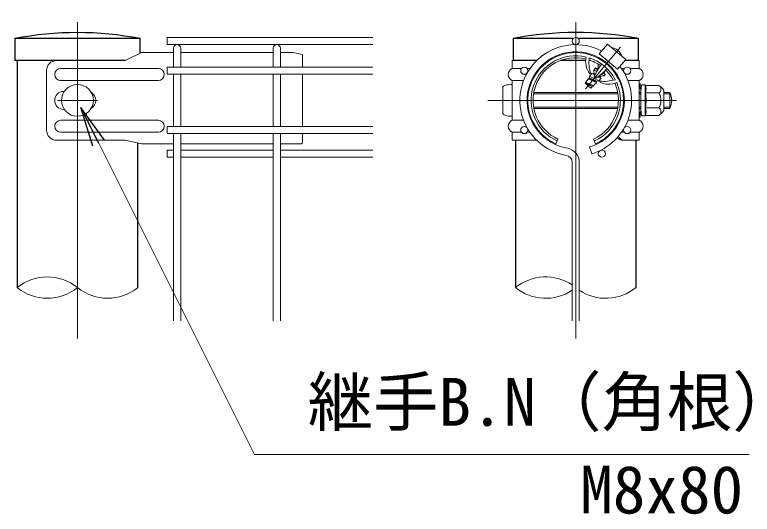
# Model space of a CAD drawing. Units: millimetres, scale not verified. Extents: x -4200 to 4200, y -2970 to 2970.
# Drawn here: x 1155 to 1895, y 1181 to 1683 of the extents above; entities that cross this region are included whole.
import ezdxf
from ezdxf.enums import TextEntityAlignment as Align

# ---------------------------------------------------------------- set-up
doc = ezdxf.new("R2010")
doc.units = ezdxf.units.MM
doc.header["$LTSCALE"] = 10
doc.linetypes.add('USER1', pattern=[50.8, 31.75, -6.35, 6.35, -6.35])
for name, color, linetype, lineweight in [('0-3_D-STR1', 1, 'Continuous', 25), ('0-4_D-BMK', 2, 'USER1', 13), ('0-5_D-STR-DIM', 7, 'Continuous', 13), ('0-8_D-STR3', 3, 'Continuous', 13), ('0-C_D-STR-TXT', 7, 'Continuous', 13), ('0-D_D-STR2', 7, 'Continuous', 13)]:
    doc.layers.add(name, color=color, linetype=linetype, lineweight=lineweight)
doc.layers.add('0-6_0', color=7, linetype='Continuous')
doc.styles.add('ＭＳ ゴシック', font='')
doc.styles.get('ＭＳ ゴシック').set_extended_font_data('MS Gothic')

# ---------------------------------------------------------------- blocks, each defined once
blk = doc.blocks.new('_Open')
at = {"layer": '0-6_0'}
blk.add_line((-10, 1.667), (0, 0), dxfattribs=at)
blk.add_lwpolyline([(-10, -1.667), (0, 0), (-10, 0)], dxfattribs=at)

msp = doc.modelspace()

# ---------------------------------------------------------------- linework, layer by layer
at = {"layer": '0-3_D-STR1'}
for p, q in [((1280.7, 1659.03), (1154.9, 1659.03)), ((1154.9, 1659.03), (1154.9, 1637.03)), ((1280.7, 1644.36), (1280.7, 1659.03)), ((1715.12, 1659.03), (1654.9, 1659.03)), ((1654.9, 1659.03), (1654.9, 1637.03)), ((1780.7, 1659.03), (1720.49, 1659.03)), ((1780.7, 1637.03), (1780.7, 1659.03)), ((1265.76, 1637.03), (1154.9, 1637.03)), ((1157.3, 1637.03), (1157.3, 1409.03)), ((1678.61, 1637.03), (1654.9, 1637.03)), ((1691.27, 1637.03), (1689.85, 1637.03)), ((1727.71, 1637.03), (1702.58, 1637.03)), ((1733.03, 1637.03), (1731.12, 1637.03)), ((1780.7, 1637.03), (1767.03, 1637.03)), ((1278.3, 1409.03), (1278.3, 1554.26)), ((1657.3, 1557.03), (1657.3, 1409.03)), ((1778.3, 1409.03), (1778.3, 1557.09))]:
    msp.add_line(p, q, dxfattribs=at)
for centre, radius, start, end in [((1217.8, 1336.57), 328.53, 78.96219, 101.03781), ((1717.8, 1340.17), 325, 78.84081, 101.15919)]:
    msp.add_arc(centre, radius, start, end, dxfattribs=at)
at = {"layer": '0-4_D-BMK'}
for p, q in [((1217.8, 1357.91), (1217.8, 1683.03)), ((1717.8, 1357.91), (1717.8, 1683.03)), ((1762.62, 1650.44), (1727.67, 1608.79)), ((1197.8, 1597.03), (1237.8, 1597.03)), ((1818.9, 1597.03), (1629.48, 1597.03))]:
    msp.add_line(p, q, dxfattribs=at)
at = {"layer": '0-5_D-STR-DIM'}
for centre, start, end in [((1187.55, 1371.71), 50.97549, 129.02451), ((1687.55, 1371.71), 56.30864, 129.02451), ((1187.55, 1446.35), 230.97549, 309.02451), ((1248.05, 1446.35), 230.97549, 309.02451), ((1687.55, 1446.35), 230.97549, 303.69136), ((1748.05, 1446.35), 236.30864, 309.02451)]:
    msp.add_arc(centre, 48.04, start, end, dxfattribs=at)
at = {"layer": '0-8_D-STR3'}
for p, q in [((1749.62, 1653.62), (1741.26, 1643.66)), ((1282.05, 1645.03), (1265.76, 1637.03)), ((1314.2, 1645.03), (1282.05, 1645.03)), ((1414.2, 1645.03), (1321.4, 1645.03)), ((1433.8, 1645.03), (1421.4, 1645.03)), ((1433.8, 1645.03), (1443.8, 1643.03)), ((1443.8, 1643.03), (1443.8, 1630.43)), ((1741.26, 1643.66), (1759.65, 1628.23)), ((1754.35, 1650.1), (1754.23, 1649.75)), ((1265.76, 1637.03), (1196.83, 1637.03)), ((1678.61, 1637.03), (1654.1, 1637.03)), ((1654.1, 1629.03), (1654.1, 1637.03)), ((1689.85, 1637.03), (1691.27, 1637.03)), ((1743.94, 1638.24), (1743.94, 1637.29)), ((1763.72, 1642.24), (1763.39, 1642.06)), ((1781.5, 1637.03), (1767.03, 1637.03)), ((1781.5, 1637.03), (1781.5, 1631.48)), ((1781.5, 1629.03), (1781.5, 1637.03)), ((1298.98, 1629.03), (1200.98, 1629.03)), ((1654.1, 1629.03), (1663.34, 1629.03)), ((1669.04, 1629.03), (1671.85, 1629.03)), ((1735.94, 1627.4), (1737.48, 1629.71)), ((1739.96, 1627.84), (1737.46, 1629.46)), ((1740.35, 1628.5), (1737.48, 1629.71)), ((1740.14, 1629.19), (1739.77, 1628.75)), ((1740.21, 1633.49), (1740.21, 1629.16)), ((1740.64, 1628.98), (1740.21, 1629.16)), ((1752.43, 1631.41), (1751.51, 1631.21)), ((1766.57, 1629.03), (1763.76, 1629.03)), ((1781.5, 1629.03), (1772.27, 1629.03)), ((1186.83, 1627.03), (1186.83, 1567.03)), ((1443.8, 1623.23), (1443.8, 1570.83)), ((1733.92, 1624.15), (1731.75, 1620.91)), ((1731.75, 1619.19), (1731.75, 1620.91)), ((1732.66, 1624.07), (1731.97, 1623.77)), ((1740.62, 1616.98), (1732.08, 1620.91)), ((1737.03, 1622.24), (1733.86, 1624.01)), ((1737.32, 1622.87), (1735.49, 1623.64)), ((1737.6, 1623.46), (1735.92, 1624.16)), ((1735.94, 1627.4), (1735.93, 1624.17)), ((1738.91, 1625.99), (1736.18, 1627.52)), ((1742.94, 1618.94), (1739.8, 1620.7)), ((1742.42, 1620.72), (1740.79, 1621.41)), ((1742.79, 1621.3), (1741.41, 1621.87)), ((1742.83, 1621.21), (1742.42, 1620.72)), ((1742.42, 1620.72), (1743.11, 1618.85)), ((1746.22, 1621.79), (1742.83, 1621.21)), ((1746.27, 1621.85), (1743.41, 1623.45)), ((1747.38, 1623.04), (1744.85, 1624.67)), ((1746.22, 1621.79), (1747.46, 1622.97)), ((1746.71, 1625.83), (1746.32, 1626)), ((1747.09, 1626.29), (1746.49, 1625.57)), ((1746.49, 1625.57), (1747.46, 1622.97)), ((1747.09, 1626.29), (1746.77, 1626.42)), ((1748.75, 1626.59), (1747.11, 1626.31)), ((1298.98, 1617.03), (1200.98, 1617.03)), ((1654.1, 1577.03), (1654.1, 1617.03)), ((1654.1, 1617.03), (1665.5, 1617.03)), ((1727.88, 1615.16), (1727.24, 1614.34)), ((1733.12, 1609.36), (1727.25, 1614.28)), ((1734.54, 1611.47), (1727.67, 1614.33)), ((1727.68, 1614.87), (1727.88, 1615.16)), ((1727.68, 1614.87), (1727.68, 1614.34)), ((1727.88, 1615.16), (1730.56, 1619.17)), ((1735.59, 1612.04), (1727.91, 1615.14)), ((1734.16, 1611.01), (1728.14, 1613.54)), ((1738.5, 1614.85), (1730.44, 1618.82)), ((1738.28, 1615.92), (1730.56, 1619.17)), ((1731.75, 1619.19), (1731.43, 1618.8)), ((1738.67, 1616.38), (1731.8, 1619.24)), ((1736.32, 1620.65), (1737.85, 1619.37)), ((1738.77, 1614.73), (1736.77, 1612.83)), ((1740.88, 1616.72), (1738.76, 1616.36)), ((1743.11, 1618.85), (1740.88, 1616.72)), ((1741.85, 1616.36), (1741.68, 1615.63)), ((1781.5, 1617.03), (1770.11, 1617.03)), ((1781.5, 1577.03), (1781.5, 1617.03)), ((1781.5, 1614.03), (1781.5, 1611.15)), ((1782.5, 1614.03), (1781.5, 1614.03)), ((1782.5, 1614.03), (1782.5, 1611.15)), ((1644.5, 1610.03), (1644.5, 1584.03)), ((1654.1, 1613.03), (1654.1, 1611.86)), ((1733.12, 1609.36), (1734.43, 1610.61)), ((1734.28, 1611.02), (1734.43, 1610.61)), ((1734.69, 1611.51), (1734.33, 1611.08)), ((1735.54, 1611.66), (1734.69, 1611.51)), ((1735.54, 1611.66), (1736.77, 1612.83)), ((1781.87, 1609.99), (1783.32, 1607.97)), ((1782.69, 1610.57), (1783.52, 1609.41)), ((1783.1, 1606.03), (1783.88, 1612.35)), ((1783.1, 1606.03), (1783.1, 1588.03)), ((1787.41, 1612.53), (1784.08, 1612.53)), ((1787.5, 1597.03), (1787.5, 1612.48)), ((1787.7, 1612.04), (1787.61, 1612.38)), ((1801.09, 1612.04), (1787.7, 1612.04)), ((1806.1, 1607.03), (1806.1, 1587.03)), ((1675.52, 1603.68), (1760.08, 1603.68)), ((1675.76, 1605.03), (1759.85, 1605.03)), ((1781.5, 1605.03), (1783.1, 1605.03)), ((1781.5, 1603.68), (1783.1, 1603.68)), ((1801.09, 1604.54), (1787.5, 1604.54)), ((1806.1, 1605.03), (1812.1, 1605.03)), ((1806.1, 1603.68), (1812.75, 1603.68)), ((1812.1, 1605.03), (1812.1, 1589.03)), ((1787.5, 1597.03), (1787.5, 1581.58)), ((1675.52, 1590.38), (1760.08, 1590.38)), ((1675.76, 1589.03), (1759.85, 1589.03)), ((1781.5, 1590.38), (1783.1, 1590.38)), ((1781.5, 1589.03), (1783.1, 1589.03)), ((1781.87, 1584.07), (1783.32, 1586.09)), ((1782.69, 1583.49), (1783.52, 1584.65)), ((1783.1, 1588.03), (1783.88, 1581.71)), ((1801.09, 1589.52), (1787.5, 1589.52)), ((1806.1, 1590.38), (1812.75, 1590.38)), ((1806.1, 1589.03), (1812.1, 1589.03)), ((1298.98, 1577.03), (1200.98, 1577.03)), ((1654.1, 1577.03), (1654.1, 1582.2)), ((1654.1, 1582.2), (1654.1, 1581.03)), ((1654.1, 1577.03), (1665.5, 1577.03)), ((1781.5, 1577.03), (1770.11, 1577.03)), ((1781.5, 1582.91), (1781.5, 1580.03)), ((1781.5, 1582.2), (1781.5, 1577.03)), ((1787.37, 1581.53), (1784.08, 1581.53)), ((1801.09, 1582.02), (1787.7, 1582.02)), ((1669.06, 1569.4), (1669.06, 1569.45)), ((1298.98, 1565.03), (1200.98, 1565.03)), ((1443.8, 1563.63), (1443.8, 1555.39)), ((1654.1, 1557.03), (1654.1, 1565.03)), ((1654.1, 1565.03), (1663.34, 1565.03)), ((1669.04, 1565.03), (1671.85, 1565.03)), ((1766.57, 1565.03), (1763.76, 1565.03)), ((1781.5, 1565.03), (1772.27, 1565.03)), ((1781.5, 1557.03), (1781.5, 1565.03)), ((1781.5, 1562.58), (1781.5, 1557.03)), ((1265.76, 1557.03), (1196.83, 1557.03)), ((1265.76, 1557.03), (1282.05, 1553.43)), ((1654.1, 1557.03), (1678.61, 1557.03)), ((1689.85, 1557.03), (1691.27, 1557.03)), ((1697.8, 1553.39), (1699.97, 1558.12)), ((1737.8, 1553.39), (1735.64, 1558.12)), ((1781.5, 1557.03), (1763.59, 1557.03)), ((1781.5, 1557.03), (1779.75, 1557.03)), ((1314.2, 1553.43), (1282.05, 1553.43)), ((1321.4, 1553.39), (1414.2, 1553.39)), ((1421.4, 1553.39), (1441.8, 1553.39))]:
    msp.add_line(p, q, dxfattribs=at)
for points in [[(1749.62, 1653.62), (1768, 1638.19), (1759.65, 1628.23)], [(1735.92, 1624.16), (1735.49, 1623.64), (1733.92, 1624.15)], [(1738.76, 1616.36), (1738.35, 1615.87), (1738.77, 1614.73)], [(1782.5, 1582.91), (1782.5, 1580.03), (1781.5, 1580.03)]]:
    msp.add_lwpolyline(points, dxfattribs=at)
msp.add_circle((1217.8, 1597.03), 16, dxfattribs=at)
for centre, radius, start, end in [((1751.22, 1636.86), 13.61, 20.1954, 79.8046), ((1717.8, 1597.03), 48, 294.62432, 245.37568), ((1196.83, 1627.03), 10, 90, 180), ((1717.8, 1597.03), 44.8, 76.51477, 245.37568), ((1717.8, 1597.03), 42.8, 76.39388, 245.37568), ((1747.11, 1635.94), 19.42, 166.14552, 218.81508), ((1770.62, 1635.14), 39.54, 173.19065, 196.25963), ((1717.8, 1597.03), 42.8, 54.62674, 71.81465), ((1717.8, 1597.03), 44.8, 27.59553, 72.40447), ((1200.98, 1623.03), 6, 90, 270), ((1298.98, 1623.03), 6, 270, 90), ((1656.6, 1623.03), 6.5, 112.61986, 247.38014), ((1794.67, 1595.63), 63.49, 143.32909, 156.79151), ((1703.08, 1672.49), 63.49, 303.20849, 316.67091), ((1779, 1623.03), 6.5, 292.61986, 67.38014), ((1717.8, 1597.03), 42.8, 28.18535, 45.37326), ((1717.8, 1597.03), 42.8, 294.62432, 23.60612), ((1717.8, 1597.03), 44.8, 294.62432, 23.48523), ((1751.04, 1632.65), 19.42, 241.18492, 293.85448), ((1746.16, 1655.66), 39.54, 263.74037, 286.80935), ((1203.98, 1597.03), 9, 90, 270), ((1783.5, 1611.15), 2, 180, 215.53768), ((1783.5, 1611.15), 1, 180, 215.53768), ((1782.5, 1607.39), 1, 33.43373, 35.53768), ((1784.08, 1612.33), 0.2, 90, 173), ((1787.41, 1612.33), 0.2, 15, 90), ((1777.74, 1608.29), 10.65, 339.37322, 22.7756), ((1799.06, 1608.29), 4.27, 298.45309, 61.54691), ((1792.55, 1598.52), 16, 32.13463, 57.68315), ((1227.27, 1597.03), 9, 300.04449, 59.95551), ((1745.99, 1597.03), 42.38, 0, 10.20031), ((1789.57, 1597.03), 13.75, 0, 33.09348), ((1797.1, 1597.03), 17, 331.92751, 28.07249), ((1745.99, 1597.03), 42.38, 349.79969, 0), ((1789.57, 1597.03), 13.75, 326.90652, 0), ((1782.5, 1586.67), 1, 324.46232, 326.56627), ((1777.74, 1585.77), 10.65, 337.2244, 20.62678), ((1799.06, 1585.77), 4.27, 298.45309, 61.54691), ((1792.55, 1595.54), 16, 302.31685, 327.86537), ((1200.98, 1571.03), 6, 90, 270), ((1298.98, 1571.03), 6, 270, 90), ((1656.6, 1571.03), 6.5, 112.61986, 247.38014), ((1779, 1571.03), 6.5, 292.61986, 67.38014), ((1783.5, 1582.91), 1, 144.46232, 180), ((1784.08, 1581.73), 0.2, 187, 270), ((1787.37, 1581.73), 0.2, 270, 337.2244), ((1662.77, 1571.03), 6.09, 348.40415, 350.0359), ((1196.83, 1567.03), 10, 180, 270), ((1441.8, 1555.39), 2, 270, 0), ((1764.62, 1563.03), 6.09, 213.34935, 260.27718), ((1766.55, 1563.03), 6.09, 198.30949, 260.27718)]:
    msp.add_arc(centre, radius, start, end, dxfattribs=at)
for centre, start_param, end_param in [((1654.1, 1610.03), 1.570796, 3.141593), ((1654.1, 1584.03), 3.141593, 4.712389)]:
    msp.add_ellipse(centre, major_axis=(9.6, 0), ratio=0.3125, start_param=start_param, end_param=end_param, dxfattribs=at)
at = {"layer": '0-C_D-STR-TXT'}
msp.add_lwpolyline([(1891.69, 1241.36), (1395.59, 1241.36), (1222.05, 1588.11)], dxfattribs=at)
at = {"layer": '0-D_D-STR2'}
for p, q in [((1514.2, 1660.23), (1307.8, 1660.23)), ((1307.8, 1660.23), (1307.8, 1653.03)), ((1514.2, 1653.03), (1307.8, 1653.03)), ((1314.2, 1630.43), (1314.2, 1649.43)), ((1321.4, 1630.43), (1321.4, 1649.43)), ((1414.2, 1630.43), (1414.2, 1649.43)), ((1421.4, 1630.43), (1421.4, 1649.43)), ((1514.2, 1630.43), (1307.8, 1630.43)), ((1307.8, 1630.43), (1307.8, 1623.23)), ((1514.2, 1623.23), (1307.8, 1623.23)), ((1314.2, 1570.83), (1314.2, 1623.23)), ((1321.4, 1570.83), (1321.4, 1623.23)), ((1414.2, 1570.83), (1414.2, 1623.23)), ((1421.4, 1570.83), (1421.4, 1623.23)), ((1514.2, 1570.83), (1307.8, 1570.83)), ((1307.8, 1570.83), (1307.8, 1563.63)), ((1514.2, 1563.63), (1307.8, 1563.63)), ((1314.2, 1375.7), (1314.2, 1563.63)), ((1321.4, 1375.7), (1321.4, 1563.63)), ((1414.2, 1375.7), (1414.2, 1563.63)), ((1421.4, 1375.7), (1421.4, 1563.63)), ((1314.2, 1547.12), (1307.8, 1547.12)), ((1307.8, 1547.12), (1307.8, 1539.92)), ((1414.2, 1547.12), (1321.4, 1547.12)), ((1514.2, 1547.12), (1421.4, 1547.12)), ((1731.75, 1550.26), (1733.8, 1543.36)), ((1314.2, 1539.92), (1307.8, 1539.92)), ((1414.2, 1539.92), (1321.4, 1539.92)), ((1514.2, 1539.92), (1421.4, 1539.92)), ((1714.2, 1375.7), (1714.2, 1534.76)), ((1721.4, 1375.7), (1721.4, 1534.76))]:
    msp.add_line(p, q, dxfattribs=at)
for centre in [(1717.8, 1656.63), (1666.19, 1626.83), (1769.42, 1626.83), (1666.19, 1567.23), (1769.42, 1567.23), (1744.04, 1543.52)]:
    msp.add_circle(centre, 3.6, dxfattribs=at)
for centre, radius, start, end in [((1317.8, 1649.43), 3.6, 0, 180), ((1417.8, 1649.43), 3.6, 0, 180), ((1717.8, 1597.03), 56, 62.37363, 260.16066), ((1717.8, 1597.03), 48.8, 286.60421, 260.16066), ((1717.8, 1597.03), 56, 286.60421, 37.62637), ((1707, 1534.76), 14.4, 0, 80.16066), ((1707, 1534.76), 7.2, 0, 80.16066)]:
    msp.add_arc(centre, radius, start, end, dxfattribs=at)

# ---------------------------------------------------------------- block references
at = {"layer": '0-C_D-STR-TXT', "xscale": 4, "yscale": 4, "rotation": 116.5878}
msp.add_blockref('_Open', (1221.15, 1589.89), dxfattribs=at)

# ---------------------------------------------------------------- texts
at = {"layer": '0-C_D-STR-TXT', "style": 'ＭＳ ゴシック'}
for s, p in [('継手B.N（角根）', (1448.8, 1255.85)), ('M8x80', (1722.23, 1167.82))]:
    msp.add_text(s, height=48.09, dxfattribs=at).set_placement(p, align=Align.BOTTOM_LEFT)

doc.saveas('drawing.dxf')
